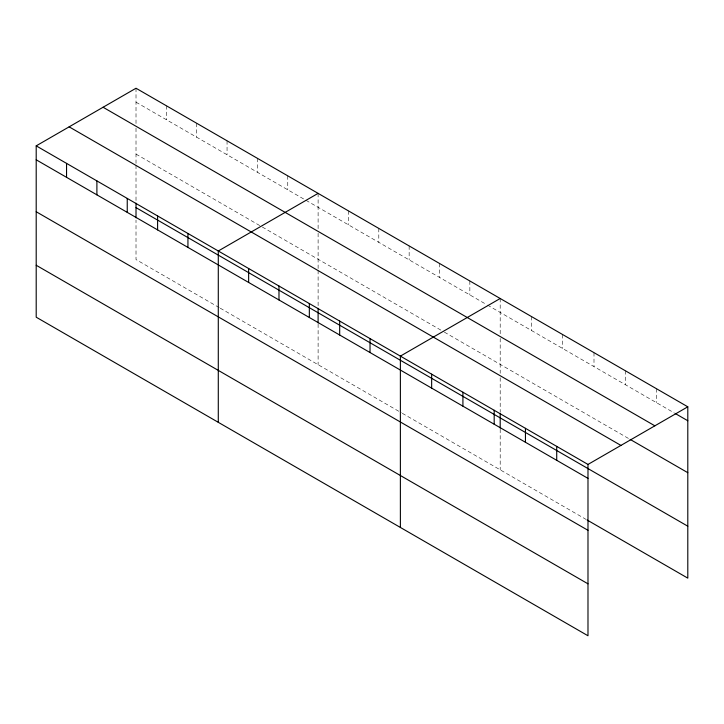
<?xml version="1.0" encoding="UTF-8"?>
<svg xmlns="http://www.w3.org/2000/svg" width="724" height="724" viewBox="0 0 724 724"><rect width="100%" height="100%" fill="white"/><g stroke="black" fill="none" stroke-linecap="round" stroke-linejoin="round"><path stroke-width="0.54" stroke-dasharray="3.62 2.71" d="M136.012 102.184L486.483 304.523M487.469 305.085L674.116 412.852M136.012 154.122L261.319 226.467M262.305 227.028L443.414 331.592M444.391 332.153L629.174 438.844M219.227 307.609L136.012 259.563L136.012 220.051M220.205 308.171L401.313 412.734M402.3 413.304L586.178 519.47M656.532 388.752L656.532 402.698M625.264 370.697L625.264 384.643M593.997 352.651L593.997 366.597M562.729 334.597L562.729 348.543M531.461 316.542L531.461 330.488M500.194 298.496L500.194 335.022M500.194 338.407L500.194 373.294M500.194 377.756L500.194 412.309M500.194 429.178L500.194 469.822M469.849 280.966L469.849 294.912M439.495 263.446L439.495 277.392M409.151 245.925L409.151 259.871M378.797 228.404L378.797 242.35M348.452 210.883L348.452 224.829M318.108 193.362L318.108 228.757M318.108 233.273L318.108 269.283M318.108 270.396L318.108 307.184M318.108 324.044L318.108 364.697M287.754 175.842L287.754 189.788M257.409 158.321L257.409 172.267M227.055 140.8L227.055 154.746M196.711 123.279L196.711 137.225M166.366 105.758L166.366 119.704M136.012 88.237L136.012 123.632M136.012 128.148L136.012 164.149M136.012 165.262L136.012 202.05"/><path stroke-width="1.09" d="M36.2 145.859L587.988 464.437L587.988 635.763L36.2 317.193L36.2 145.859L136.012 88.237L687.8 406.807L687.8 578.141L587.155 520.031M318.108 193.362L218.286 250.993L218.286 422.318M500.194 298.496L400.381 356.118L400.381 527.452M587.988 464.437L687.8 406.807M675.094 413.413L687.8 420.753M103.08 107.252L654.858 425.821M630.151 439.405L687.8 472.691M69.142 126.845L620.921 445.414M136.012 207.625L687.8 526.203M36.2 159.805L587.988 478.374M36.2 211.743L587.988 530.312M36.2 265.256L587.988 583.825M556.72 446.382L556.72 460.328M525.452 428.327L525.452 442.274M500.194 413.422L500.194 428.047M494.184 410.273L494.184 424.219M462.917 392.227L462.917 406.164M431.649 374.172L431.649 388.118M370.027 338.597L370.027 352.543M339.683 321.076L339.683 335.022M318.108 308.297L318.108 322.922M309.338 303.555L309.338 317.501M278.984 286.034L278.984 299.98M248.64 268.514L248.64 282.46M187.941 233.472L187.941 247.418M157.597 215.951L157.597 229.888M136.012 203.173L136.012 217.788M127.243 198.43L127.243 212.367M96.898 180.91L96.898 194.847M66.545 163.38L66.545 177.326"/></g></svg>
